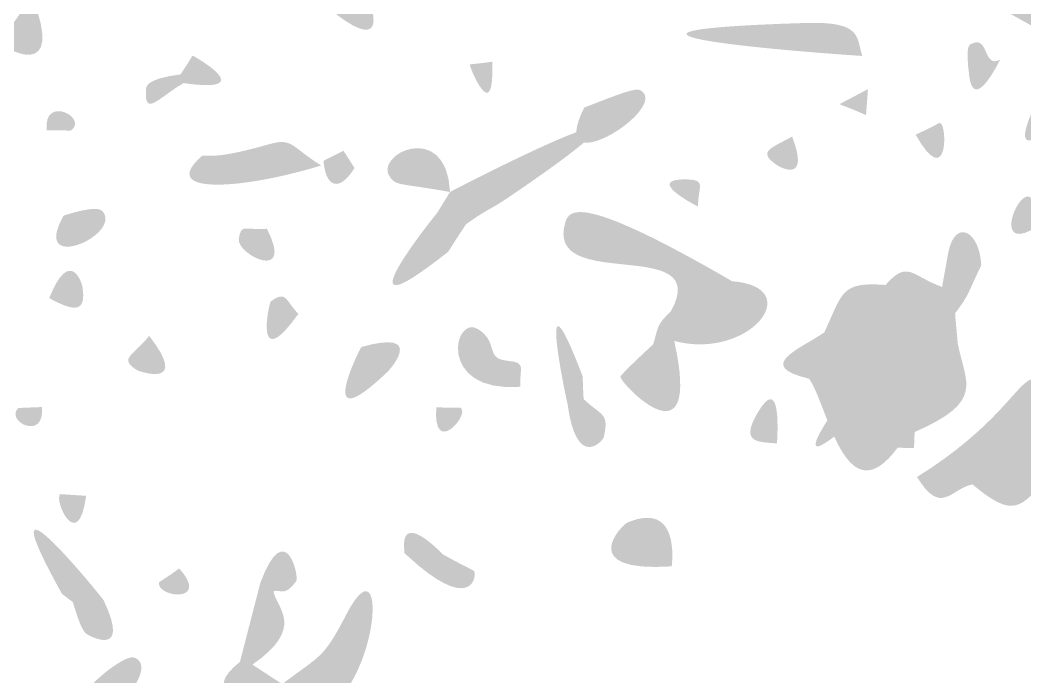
# Model space of a CAD drawing. Header units: millimetres. Extents: x 554 to 734, y 0 to 123.
# Drawn here: x 570.59 to 581.12, y 69.39 to 76.27 of the extents above; entities that cross this region are included whole.
import ezdxf

# ---------------------------------------------------------------- set-up
doc = ezdxf.new("R2010")
doc.units = ezdxf.units.MM

msp = doc.modelspace()

# ---------------------------------------------------------------- hatches: boundary and pattern name
at = {"true_color": 0x080808, "transparency": 33554687}
h = msp.add_hatch(color=18, dxfattribs=at)
edge = h.paths.add_edge_path(flags=0)
edge.add_spline(control_points=[(580.919, 77.019), (580.919, 77.019), (581.165, 77.011), (581.165, 77.011), (581.231, 76.619), (581.227, 76.631), (581.537, 76.378), (583.093, 75.107), (580.944, 76.349), (580.9, 76.374), (580.9, 76.374), (580.863, 76.459), (580.863, 76.459), (580.884, 76.762), (580.901, 76.733), (580.919, 77.019)], knot_values=[0, 0, 0, 0, 1, 1, 1, 2, 2, 2, 3, 3, 3, 4, 4, 4, 5, 5, 5, 5], degree=3, periodic=1)
h = msp.add_hatch(color=18, dxfattribs=at)
edge = h.paths.add_edge_path(flags=0)
edge.add_spline(control_points=[(579.703, 76.602), (579.962, 76.668), (579.942, 76.675), (579.962, 76.668), (580.028, 76.647), (579.897, 75.997), (579.703, 76.602)], knot_values=[0, 0, 0, 0, 1, 1, 1, 2, 2, 2, 2], degree=3, periodic=1)
h = msp.add_hatch(color=18, dxfattribs=at)
edge = h.paths.add_edge_path(flags=0)
edge.add_spline(control_points=[(573.907, 76.327), (574.125, 76.483), (574.138, 76.597), (574.253, 76.454), (574.271, 76.431), (574.456, 75.91), (573.907, 76.327)], knot_values=[0, 0, 0, 0, 1, 1, 1, 2, 2, 2, 2], degree=3, periodic=1)
h = msp.add_hatch(color=18, dxfattribs=at)
edge = h.paths.add_edge_path(flags=0)
edge.add_spline(control_points=[(570.718, 76.519), (571.085, 75.582), (570.411, 75.983), (570.39, 76.025), (570.368, 76.068), (570.413, 76.06), (570.718, 76.519)], knot_values=[0, 0, 0, 0, 1, 1, 1, 2, 2, 2, 2], degree=3, periodic=1)
h = msp.add_hatch(color=18, dxfattribs=at)
edge = h.paths.add_edge_path(flags=0)
edge.add_spline(control_points=[(579.42, 75.892), (579.365, 75.892), (575.726, 76.142), (578.823, 76.237), (579.429, 76.256), (579.353, 76.083), (579.42, 75.892)], knot_values=[0, 0, 0, 0, 1, 1, 1, 2, 2, 2, 2], degree=3, periodic=1)
h = msp.add_hatch(color=18, dxfattribs=at)
edge = h.paths.add_edge_path(flags=0)
edge.add_spline(control_points=[(580.864, 75.853), (580.851, 75.827), (580.589, 75.292), (580.54, 75.683), (580.503, 75.987), (580.535, 76.004), (580.558, 76.016), (580.752, 76.118), (580.68, 75.756), (580.864, 75.853)], knot_values=[0, 0, 0, 0, 1, 1, 1, 2, 2, 2, 3, 3, 3, 3], degree=3, periodic=1)
h = msp.add_hatch(color=18, dxfattribs=at)
edge = h.paths.add_edge_path(flags=0)
edge.add_spline(control_points=[(575.099, 74.467), (575.143, 74.491), (578.045, 75.997), (575.728, 74.421), (575.501, 74.267), (575.512, 74.304), (575.265, 74.127), (575.242, 74.14), (575.241, 74.116), (574.965, 74.249), (574.965, 74.249), (575.099, 74.467), (575.099, 74.467)], knot_values=[0, 0, 0, 0, 1, 1, 1, 2, 2, 2, 3, 3, 3, 4, 4, 4, 4], degree=3, periodic=1)
h = msp.add_hatch(color=18, dxfattribs=at)
edge = h.paths.add_edge_path(flags=0)
edge.add_spline(control_points=[(572.274, 75.698), (572.406, 75.893), (572.388, 75.89), (572.406, 75.893), (572.408, 75.893), (573.13, 75.489), (572.305, 75.607), (572.305, 75.607), (572.274, 75.698), (572.274, 75.698)], knot_values=[0, 0, 0, 0, 1, 1, 1, 2, 2, 2, 3, 3, 3, 3], degree=3, periodic=1)
h = msp.add_hatch(color=18, dxfattribs=at)
edge = h.paths.add_edge_path(flags=0)
edge.add_spline(control_points=[(575.541, 75.831), (575.568, 75.126), (575.298, 75.786), (575.308, 75.798), (575.321, 75.812), (575.308, 75.798), (575.541, 75.831)], knot_values=[0, 0, 0, 0, 1, 1, 1, 2, 2, 2, 2], degree=3, periodic=1)
h = msp.add_hatch(color=18, dxfattribs=at)
edge = h.paths.add_edge_path(flags=0)
edge.add_spline(control_points=[(572.274, 75.698), (572.274, 75.698), (572.305, 75.607), (572.305, 75.607), (572.047, 75.457), (571.89, 75.24), (571.913, 75.544), (571.916, 75.575), (571.922, 75.654), (572.274, 75.698)], knot_values=[0, 0, 0, 0, 1, 1, 1, 2, 2, 2, 3, 3, 3, 3], degree=3, periodic=1)
h = msp.add_hatch(color=18, dxfattribs=at)
edge = h.paths.add_edge_path(flags=0)
edge.add_spline(control_points=[(576.505, 75.35), (577.05, 75.568), (577.07, 75.552), (577.11, 75.522), (577.375, 75.318), (576.093, 74.527), (576.505, 75.35)], knot_values=[0, 0, 0, 0, 1, 1, 1, 2, 2, 2, 2], degree=3, periodic=1)
h = msp.add_hatch(color=18, dxfattribs=at)
edge = h.paths.add_edge_path(flags=0)
edge.add_spline(control_points=[(579.479, 75.544), (579.479, 75.544), (579.459, 75.272), (579.459, 75.272), (579.189, 75.391), (579.198, 75.369), (579.189, 75.391), (579.189, 75.391), (579.479, 75.544), (579.479, 75.544)], knot_values=[0, 0, 0, 0, 1, 1, 1, 2, 2, 2, 3, 3, 3, 3], degree=3, periodic=1)
h = msp.add_hatch(color=18, dxfattribs=at)
edge = h.paths.add_edge_path(flags=0)
edge.add_spline(control_points=[(570.872, 75.113), (570.834, 75.488), (571.303, 75.247), (571.131, 75.115), (571.115, 75.102), (571.131, 75.115), (570.872, 75.113)], knot_values=[0, 0, 0, 0, 1, 1, 1, 2, 2, 2, 2], degree=3, periodic=1)
h = msp.add_hatch(color=18, dxfattribs=at)
edge = h.paths.add_edge_path(flags=0)
edge.add_spline(control_points=[(581.215, 75.342), (581.448, 75.214), (581.445, 75.235), (581.448, 75.214), (581.455, 75.172), (580.916, 74.694), (581.215, 75.342)], knot_values=[0, 0, 0, 0, 1, 1, 1, 2, 2, 2, 2], degree=3, periodic=1)
h = msp.add_hatch(color=18, dxfattribs=at)
edge = h.paths.add_edge_path(flags=0)
edge.add_spline(control_points=[(575.099, 74.467), (574.559, 74.562), (574.543, 74.531), (574.474, 74.616), (574.278, 74.854), (575.064, 75.24), (575.099, 74.467)], knot_values=[0, 0, 0, 0, 1, 1, 1, 2, 2, 2, 2], degree=3, periodic=1)
h = msp.add_hatch(color=18, dxfattribs=at)
edge = h.paths.add_edge_path(flags=0)
edge.add_spline(control_points=[(579.979, 75.067), (580.24, 75.186), (580.22, 75.197), (580.24, 75.186), (580.312, 75.147), (580.314, 74.473), (579.979, 75.067)], knot_values=[0, 0, 0, 0, 1, 1, 1, 2, 2, 2, 2], degree=3, periodic=1)
h = msp.add_hatch(color=18, dxfattribs=at)
edge = h.paths.add_edge_path(flags=0)
edge.add_spline(control_points=[(573.748, 74.744), (572.915, 74.489), (572.036, 74.433), (572.493, 74.839), (572.536, 74.877), (572.548, 74.779), (573.192, 74.964), (573.451, 75.038), (573.418, 74.952), (573.748, 74.744)], knot_values=[0, 0, 0, 0, 1, 1, 1, 2, 2, 2, 3, 3, 3, 3], degree=3, periodic=1)
h = msp.add_hatch(color=18, dxfattribs=at)
edge = h.paths.add_edge_path(flags=0)
edge.add_spline(control_points=[(578.684, 75.047), (578.878, 74.545), (578.551, 74.731), (578.528, 74.746), (578.31, 74.892), (578.469, 74.927), (578.684, 75.047)], knot_values=[0, 0, 0, 0, 1, 1, 1, 2, 2, 2, 2], degree=3, periodic=1)
h = msp.add_hatch(color=18, dxfattribs=at)
edge = h.paths.add_edge_path(flags=0)
edge.add_spline(control_points=[(573.982, 74.899), (573.982, 74.899), (574.098, 74.718), (574.098, 74.718), (573.946, 74.471), (573.796, 74.501), (573.773, 74.793), (573.773, 74.793), (573.982, 74.899), (573.982, 74.899)], knot_values=[0, 0, 0, 0, 1, 1, 1, 2, 2, 2, 3, 3, 3, 3], degree=3, periodic=1)
h = msp.add_hatch(color=18, dxfattribs=at)
edge = h.paths.add_edge_path(flags=0)
edge.add_spline(control_points=[(577.697, 74.314), (577.676, 74.325), (577.113, 74.613), (577.594, 74.598), (577.787, 74.592), (577.699, 74.519), (577.697, 74.314)], knot_values=[0, 0, 0, 0, 1, 1, 1, 2, 2, 2, 2], degree=3, periodic=1)
h = msp.add_hatch(color=18, dxfattribs=at)
edge = h.paths.add_edge_path(flags=0)
edge.add_spline(control_points=[(581.294, 74.13), (580.762, 73.763), (581.038, 74.5), (581.18, 74.413), (581.18, 74.413), (581.294, 74.13), (581.294, 74.13)], knot_values=[0, 0, 0, 0, 1, 1, 1, 2, 2, 2, 2], degree=3, periodic=1)
h = msp.add_hatch(color=18, dxfattribs=at)
edge = h.paths.add_edge_path(flags=0)
edge.add_spline(control_points=[(578.055, 73.532), (577.799, 73.243), (577.775, 73.301), (577.415, 73.22), (577.857, 74.024), (576.089, 73.401), (576.306, 74.145), (576.347, 74.287), (576.471, 74.452), (578.055, 73.532)], knot_values=[0, 0, 0, 0, 1, 1, 1, 2, 2, 2, 3, 3, 3, 3], degree=3, periodic=1)
h = msp.add_hatch(color=18, dxfattribs=at)
edge = h.paths.add_edge_path(flags=0)
edge.add_spline(control_points=[(571.049, 74.219), (571.081, 74.229), (571.398, 74.336), (571.456, 74.267), (571.672, 74.015), (570.696, 73.596), (571.049, 74.219)], knot_values=[0, 0, 0, 0, 1, 1, 1, 2, 2, 2, 2], degree=3, periodic=1)
h = msp.add_hatch(color=18, dxfattribs=at)
edge = h.paths.add_edge_path(flags=0)
edge.add_spline(control_points=[(574.965, 74.249), (575.241, 74.116), (575.242, 74.14), (575.265, 74.127), (575.071, 73.834), (575.093, 73.852), (575.071, 73.834), (573.857, 72.875), (574.942, 74.223), (574.965, 74.249)], knot_values=[0, 0, 0, 0, 1, 1, 1, 2, 2, 2, 3, 3, 3, 3], degree=3, periodic=1)
h = msp.add_hatch(color=18, dxfattribs=at)
edge = h.paths.add_edge_path(flags=0)
edge.add_spline(control_points=[(573.18, 74.081), (573.474, 73.51), (572.862, 73.81), (572.885, 73.975), (572.909, 74.144), (572.951, 74.062), (573.18, 74.081)], knot_values=[0, 0, 0, 0, 1, 1, 1, 2, 2, 2, 2], degree=3, periodic=1)
h = msp.add_hatch(color=18, dxfattribs=at)
edge = h.paths.add_edge_path(flags=0)
edge.add_spline(control_points=[(580.32, 73.829), (580.393, 74.2), (580.653, 74.054), (580.666, 73.698), (580.468, 73.688), (580.491, 73.698), (580.32, 73.829)], knot_values=[0, 0, 0, 0, 1, 1, 1, 2, 2, 2, 2], degree=3, periodic=1)
h = msp.add_hatch(color=18, dxfattribs=at)
edge = h.paths.add_edge_path(flags=0)
edge.add_spline(control_points=[(570.898, 73.355), (571.116, 73.896), (571.241, 73.51), (571.245, 73.481), (571.293, 73.195), (571.159, 73.213), (570.898, 73.355)], knot_values=[0, 0, 0, 0, 1, 1, 1, 2, 2, 2, 2], degree=3, periodic=1)
h = msp.add_hatch(color=18, dxfattribs=at)
edge = h.paths.add_edge_path(flags=0)
edge.add_spline(control_points=[(576.329, 72.254), (576.321, 72.279), (575.986, 73.845), (576.485, 72.546), (576.493, 72.528), (576.485, 72.546), (576.499, 72.298), (576.499, 72.298), (576.329, 72.254), (576.329, 72.254)], knot_values=[0, 0, 0, 0, 1, 1, 1, 2, 2, 2, 3, 3, 3, 3], degree=3, periodic=1)
h = msp.add_hatch(color=18, dxfattribs=at)
edge = h.paths.add_edge_path(flags=0)
edge.add_spline(control_points=[(580.32, 73.829), (580.491, 73.698), (580.468, 73.688), (580.666, 73.698), (580.511, 73.379), (580.543, 73.396), (580.392, 73.195), (580.318, 73.398), (580.344, 73.399), (580.256, 73.472), (580.256, 73.472), (580.32, 73.829), (580.32, 73.829)], knot_values=[0, 0, 0, 0, 1, 1, 1, 2, 2, 2, 3, 3, 3, 4, 4, 4, 4], degree=3, periodic=1)
h = msp.add_hatch(color=18, dxfattribs=at)
edge = h.paths.add_edge_path(flags=0)
edge.add_spline(control_points=[(579.663, 73.493), (579.897, 73.757), (579.929, 73.591), (580.256, 73.472), (580.344, 73.399), (580.318, 73.398), (580.392, 73.195), (580.392, 73.195), (580.42, 72.88), (580.42, 72.88), (580.42, 72.88), (580.144, 72.805), (580.144, 72.805), (580.085, 73.261), (579.966, 73.169), (579.705, 73.388), (579.705, 73.388), (579.663, 73.493), (579.663, 73.493)], knot_values=[0, 0, 0, 0, 1, 1, 1, 2, 2, 2, 3, 3, 3, 4, 4, 4, 5, 5, 5, 6, 6, 6, 6], degree=3, periodic=1)
h = msp.add_hatch(color=18, dxfattribs=at)
edge = h.paths.add_edge_path(flags=0)
edge.add_spline(control_points=[(578.055, 73.532), (578.848, 73.471), (578.235, 72.698), (577.449, 72.906), (577.449, 72.906), (577.228, 72.871), (577.228, 72.871), (577.288, 73.072), (577.261, 73.066), (577.415, 73.22), (577.775, 73.301), (577.799, 73.243), (578.055, 73.532)], knot_values=[0, 0, 0, 0, 1, 1, 1, 2, 2, 2, 3, 3, 3, 4, 4, 4, 4], degree=3, periodic=1)
h = msp.add_hatch(color=18, dxfattribs=at)
edge = h.paths.add_edge_path(flags=0)
edge.add_spline(control_points=[(579.663, 73.493), (579.663, 73.493), (579.705, 73.388), (579.705, 73.388), (579.966, 73.169), (580.085, 73.261), (580.144, 72.805), (580.134, 72.797), (580.142, 72.806), (579.948, 72.561), (579.948, 72.561), (579.815, 72.264), (579.815, 72.264), (579.815, 72.264), (579.968, 71.952), (579.968, 71.952), (579.968, 71.952), (579.962, 71.784), (579.962, 71.784), (579.962, 71.784), (579.79, 71.788), (579.79, 71.788), (579.24, 71.046), (579.055, 72.252), (578.861, 72.511), (579.133, 72.74), (579.328, 72.802), (579.021, 72.995), (579.217, 73.413), (579.191, 73.528), (579.663, 73.493)], knot_values=[0, 0, 0, 0, 1, 1, 1, 2, 2, 2, 3, 3, 3, 4, 4, 4, 5, 5, 5, 6, 6, 6, 7, 7, 7, 8, 8, 8, 9, 9, 9, 10, 10, 10, 10], degree=3, periodic=1)
h = msp.add_hatch(color=18, dxfattribs=at)
edge = h.paths.add_edge_path(flags=0)
edge.add_spline(control_points=[(573.509, 73.189), (573.039, 72.531), (573.2, 73.308), (573.221, 73.322), (573.387, 73.436), (573.369, 73.338), (573.509, 73.189)], knot_values=[0, 0, 0, 0, 1, 1, 1, 2, 2, 2, 2], degree=3, periodic=1)
h = msp.add_hatch(color=18, dxfattribs=at)
edge = h.paths.add_edge_path(flags=0)
edge.add_spline(control_points=[(575.837, 72.426), (574.952, 72.358), (575.137, 73.197), (575.396, 73.028), (575.615, 72.886), (575.458, 72.719), (575.708, 72.698), (575.91, 72.681), (575.82, 72.612), (575.837, 72.426)], knot_values=[0, 0, 0, 0, 1, 1, 1, 2, 2, 2, 3, 3, 3, 3], degree=3, periodic=1)
h = msp.add_hatch(color=18, dxfattribs=at)
edge = h.paths.add_edge_path(flags=0)
edge.add_spline(control_points=[(574.17, 72.843), (574.857, 73.036), (574.464, 72.602), (574.442, 72.581), (573.663, 71.839), (574.15, 72.821), (574.17, 72.843)], knot_values=[0, 0, 0, 0, 1, 1, 1, 2, 2, 2, 2], degree=3, periodic=1)
h = msp.add_hatch(color=18, dxfattribs=at)
edge = h.paths.add_edge_path(flags=0)
edge.add_spline(control_points=[(579.021, 72.995), (579.328, 72.802), (579.133, 72.74), (578.861, 72.511), (578.296, 72.646), (578.75, 72.813), (579.021, 72.995)], knot_values=[0, 0, 0, 0, 1, 1, 1, 2, 2, 2, 2], degree=3, periodic=1)
h = msp.add_hatch(color=18, dxfattribs=at)
edge = h.paths.add_edge_path(flags=0)
edge.add_spline(control_points=[(571.946, 72.96), (572.38, 72.401), (571.843, 72.585), (571.818, 72.601), (571.623, 72.726), (571.774, 72.744), (571.946, 72.96)], knot_values=[0, 0, 0, 0, 1, 1, 1, 2, 2, 2, 2], degree=3, periodic=1)
h = msp.add_hatch(color=18, dxfattribs=at)
edge = h.paths.add_edge_path(flags=0)
edge.add_spline(control_points=[(577.228, 72.871), (577.228, 72.871), (577.449, 72.906), (577.449, 72.906), (577.747, 71.562), (576.883, 72.459), (576.885, 72.532), (576.885, 72.554), (577.2, 72.845), (577.228, 72.871)], knot_values=[0, 0, 0, 0, 1, 1, 1, 2, 2, 2, 3, 3, 3, 3], degree=3, periodic=1)
h = msp.add_hatch(color=18, dxfattribs=at)
edge = h.paths.add_edge_path(flags=0)
edge.add_spline(control_points=[(580.144, 72.805), (580.144, 72.805), (580.42, 72.88), (580.42, 72.88), (580.505, 72.455), (580.704, 72.274), (579.968, 71.952), (579.968, 71.952), (579.815, 72.264), (579.815, 72.264), (579.815, 72.264), (579.948, 72.561), (579.948, 72.561), (580.142, 72.806), (580.134, 72.797), (580.144, 72.805)], knot_values=[0, 0, 0, 0, 1, 1, 1, 2, 2, 2, 3, 3, 3, 4, 4, 4, 5, 5, 5, 5], degree=3, periodic=1)
h = msp.add_hatch(color=18, dxfattribs=at)
edge = h.paths.add_edge_path(flags=0)
edge.add_spline(control_points=[(578.525, 71.833), (578.314, 71.849), (578.143, 71.842), (578.317, 72.144), (578.584, 72.61), (578.527, 71.863), (578.525, 71.833)], knot_values=[0, 0, 0, 0, 1, 1, 1, 2, 2, 2, 2], degree=3, periodic=1)
h = msp.add_hatch(color=18, dxfattribs=at)
edge = h.paths.add_edge_path(flags=0)
edge.add_spline(control_points=[(579.457, 72.637), (579.491, 72.222), (579.515, 72.245), (579.491, 72.222), (578.26, 71.085), (579.435, 72.612), (579.457, 72.637)], knot_values=[0, 0, 0, 0, 1, 1, 1, 2, 2, 2, 2], degree=3, periodic=1)
h = msp.add_hatch(color=18, dxfattribs=at)
edge = h.paths.add_edge_path(flags=0)
edge.add_spline(control_points=[(581.197, 72.506), (581.197, 72.506), (581.264, 72.108), (581.264, 72.108), (580.93, 71.773), (580.629, 71.461), (580.574, 71.404), (580.342, 71.355), (580.248, 71.069), (579.993, 71.481), (580.847, 72.013), (581.036, 72.463), (581.197, 72.506)], knot_values=[0, 0, 0, 0, 1, 1, 1, 2, 2, 2, 3, 3, 3, 4, 4, 4, 4], degree=3, periodic=1)
h = msp.add_hatch(color=18, dxfattribs=at)
edge = h.paths.add_edge_path(flags=0)
edge.add_spline(control_points=[(576.329, 72.254), (576.329, 72.254), (576.499, 72.298), (576.499, 72.298), (576.682, 72.12), (576.771, 72.161), (576.71, 71.898), (576.7, 71.857), (576.423, 71.547), (576.329, 72.254)], knot_values=[0, 0, 0, 0, 1, 1, 1, 2, 2, 2, 3, 3, 3, 3], degree=3, periodic=1)
h = msp.add_hatch(color=18, dxfattribs=at)
edge = h.paths.add_edge_path(flags=0)
edge.add_spline(control_points=[(570.822, 72.214), (570.855, 71.845), (570.425, 72.073), (570.576, 72.204), (570.576, 72.204), (570.822, 72.214), (570.822, 72.214)], knot_values=[0, 0, 0, 0, 1, 1, 1, 2, 2, 2, 2], degree=3, periodic=1)
h = msp.add_hatch(color=18, dxfattribs=at)
edge = h.paths.add_edge_path(flags=0)
edge.add_spline(control_points=[(574.955, 72.211), (575.215, 72.202), (575.2, 72.217), (575.215, 72.202), (575.299, 72.12), (574.915, 71.689), (574.955, 72.211)], knot_values=[0, 0, 0, 0, 1, 1, 1, 2, 2, 2, 2], degree=3, periodic=1)
h = msp.add_hatch(color=18, dxfattribs=at)
edge = h.paths.add_edge_path(flags=0)
edge.add_spline(control_points=[(581.264, 72.108), (581.264, 72.108), (581.362, 71.923), (581.362, 71.923), (581.324, 71.797), (581.343, 71.811), (581.366, 71.492), (581.082, 71.143), (580.999, 71.048), (580.574, 71.404), (580.629, 71.461), (580.93, 71.773), (581.264, 72.108)], knot_values=[0, 0, 0, 0, 1, 1, 1, 2, 2, 2, 3, 3, 3, 4, 4, 4, 4], degree=3, periodic=1)
h = msp.add_hatch(color=18, dxfattribs=at)
edge = h.paths.add_edge_path(flags=0)
edge.add_spline(control_points=[(571.032, 70.257), (570.175, 71.794), (571.45, 70.221), (571.468, 70.191), (571.468, 70.191), (571.146, 70.17), (571.146, 70.17), (571.146, 70.17), (571.032, 70.257), (571.032, 70.257)], knot_values=[0, 0, 0, 0, 1, 1, 1, 2, 2, 2, 3, 3, 3, 3], degree=3, periodic=1)
h = msp.add_hatch(color=18, dxfattribs=at)
edge = h.paths.add_edge_path(flags=0)
edge.add_spline(control_points=[(571.285, 71.284), (571.202, 70.671), (570.946, 71.232), (571.012, 71.302), (571.012, 71.302), (571.285, 71.284), (571.285, 71.284)], knot_values=[0, 0, 0, 0, 1, 1, 1, 2, 2, 2, 2], degree=3, periodic=1)
h = msp.add_hatch(color=18, dxfattribs=at)
edge = h.paths.add_edge_path(flags=0)
edge.add_spline(control_points=[(577.422, 70.545), (576.397, 70.478), (576.91, 70.985), (576.958, 71.005), (577.504, 71.235), (577.428, 70.597), (577.422, 70.545)], knot_values=[0, 0, 0, 0, 1, 1, 1, 2, 2, 2, 2], degree=3, periodic=1)
h = msp.add_hatch(color=18, dxfattribs=at)
edge = h.paths.add_edge_path(flags=0)
edge.add_spline(control_points=[(575.023, 70.671), (575.023, 70.671), (574.776, 70.547), (574.776, 70.547), (574.776, 70.547), (574.622, 70.682), (574.622, 70.682), (574.558, 71.16), (575.001, 70.694), (575.023, 70.671)], knot_values=[0, 0, 0, 0, 1, 1, 1, 2, 2, 2, 3, 3, 3, 3], degree=3, periodic=1)
h = msp.add_hatch(color=18, dxfattribs=at)
edge = h.paths.add_edge_path(flags=0)
edge.add_spline(control_points=[(573.112, 70.376), (573.374, 71.076), (573.523, 70.436), (573.486, 70.387), (573.356, 70.215), (573.319, 70.314), (573.248, 70.283), (573.248, 70.283), (573.112, 70.376), (573.112, 70.376)], knot_values=[0, 0, 0, 0, 1, 1, 1, 2, 2, 2, 3, 3, 3, 3], degree=3, periodic=1)
h = msp.add_hatch(color=18, dxfattribs=at)
edge = h.paths.add_edge_path(flags=0)
edge.add_spline(control_points=[(573.34, 69.312), (573.743, 69.619), (573.768, 69.57), (574.01, 70.038), (574.517, 71.019), (574.349, 68.754), (573.346, 68.91), (573.325, 68.914), (573.346, 68.91), (573.163, 69.102), (573.163, 69.102), (573.34, 69.312), (573.34, 69.312)], knot_values=[0, 0, 0, 0, 1, 1, 1, 2, 2, 2, 3, 3, 3, 4, 4, 4, 4], degree=3, periodic=1)
h = msp.add_hatch(color=18, dxfattribs=at)
edge = h.paths.add_edge_path(flags=0)
edge.add_spline(control_points=[(575.023, 70.671), (575.352, 70.49), (575.335, 70.515), (575.352, 70.49), (575.378, 70.452), (575.334, 70.086), (574.776, 70.547), (574.776, 70.547), (575.023, 70.671), (575.023, 70.671)], knot_values=[0, 0, 0, 0, 1, 1, 1, 2, 2, 2, 3, 3, 3, 3], degree=3, periodic=1)
h = msp.add_hatch(color=18, dxfattribs=at)
edge = h.paths.add_edge_path(flags=0)
edge.add_spline(control_points=[(572.261, 70.523), (572.586, 70.163), (572.047, 70.213), (572.047, 70.368), (572.047, 70.389), (572.047, 70.368), (572.261, 70.523)], knot_values=[0, 0, 0, 0, 1, 1, 1, 2, 2, 2, 2], degree=3, periodic=1)
h = msp.add_hatch(color=18, dxfattribs=at)
edge = h.paths.add_edge_path(flags=0)
edge.add_spline(control_points=[(573.112, 70.376), (573.112, 70.376), (573.248, 70.283), (573.248, 70.283), (573.281, 70.107), (573.589, 69.905), (573.028, 69.516), (573.028, 69.516), (572.897, 69.545), (572.897, 69.545), (572.897, 69.545), (573.112, 70.376), (573.112, 70.376)], knot_values=[0, 0, 0, 0, 1, 1, 1, 2, 2, 2, 3, 3, 3, 4, 4, 4, 4], degree=3, periodic=1)
h = msp.add_hatch(color=18, dxfattribs=at)
edge = h.paths.add_edge_path(flags=0)
edge.add_spline(control_points=[(571.146, 70.17), (571.146, 70.17), (571.468, 70.191), (571.468, 70.191), (571.764, 69.567), (571.303, 69.822), (571.281, 69.844), (571.261, 69.864), (571.226, 69.898), (571.146, 70.17)], knot_values=[0, 0, 0, 0, 1, 1, 1, 2, 2, 2, 3, 3, 3, 3], degree=3, periodic=1)
h = msp.add_hatch(color=18, dxfattribs=at)
edge = h.paths.add_edge_path(flags=0)
edge.add_spline(control_points=[(571.565, 69.001), (570.621, 68.728), (571.637, 69.663), (571.795, 69.588), (571.84, 69.566), (572.009, 69.486), (571.565, 69.001)], knot_values=[0, 0, 0, 0, 1, 1, 1, 2, 2, 2, 2], degree=3, periodic=1)
h = msp.add_hatch(color=18, dxfattribs=at)
edge = h.paths.add_edge_path(flags=0)
edge.add_spline(control_points=[(572.897, 69.545), (572.897, 69.545), (573.028, 69.516), (573.028, 69.516), (573.028, 69.516), (573.34, 69.312), (573.34, 69.312), (573.34, 69.312), (573.163, 69.102), (573.163, 69.102), (572.936, 69.161), (572.48, 69.212), (572.897, 69.545)], knot_values=[0, 0, 0, 0, 1, 1, 1, 2, 2, 2, 3, 3, 3, 4, 4, 4, 4], degree=3, periodic=1)

doc.saveas('drawing.dxf')
